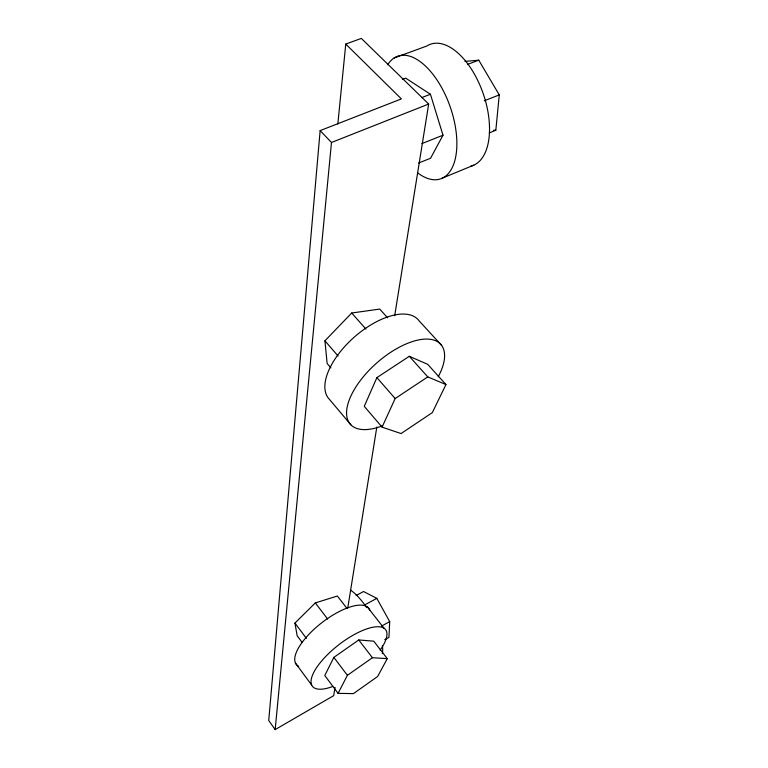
<?xml version="1.0" encoding="UTF-8"?>
<svg xmlns="http://www.w3.org/2000/svg" width="768" height="768" viewBox="0 0 768 768"><rect width="100%" height="100%" fill="white"/><g stroke="black" fill="none" stroke-linecap="round" stroke-linejoin="round"><path stroke-width="1.15" d="M356.179 595.488L363.542 591.523L376.81 598.358L389.702 621.6L388.944 637.363L384.749 639.706M394.675 315.83L428.678 104.035L361.325 38.4L345.763 44.074L401.386 98.909L320.141 130.608L268.733 720.538L275.165 729.6L333.696 695.645L335.021 687.36M275.165 729.6L331.488 142.483L320.141 130.608M489.254 132.912L495.83 130.253L499.267 94.915L478.752 60.182L464.966 61.392M337.834 124.042L345.763 44.074M347.75 608.083L376.819 427.056M376.906 377.616L364.262 406.32L382.07 427.142L401.05 433.565L432.336 412.608L445.949 384.557L427.738 364.358L409.315 356.294L376.906 377.616L395.155 398.544L382.07 427.142M333.859 657.37L324.778 675.514L338.074 693.35L353.414 693.619L377.635 676.493L387.302 658.618L373.757 641.174L358.752 639.965L333.859 657.37L347.405 675.331L338.074 693.35M402.374 79.402L405.715 78.154L430.435 94.262L442.992 135.197L430.598 158.218L418.637 163.046M330.922 367.901L327.13 363.466L324.941 340.8L351.696 313.008L379.728 309.082L387.61 317.818M302.074 642.336L297.149 635.741L294.95 623.088L315.322 602.909L337.363 596.026L346.79 608.179M347.405 675.331L372.422 657.725L387.302 658.618M395.155 398.544L427.776 376.896L445.949 384.557M381.715 626.006L389.702 621.6M364.8 604.867L376.81 598.358M442.08 178.243L473.808 165.158M421.882 143.606L442.992 135.197M331.488 142.483L428.678 104.035M484.272 100.79L499.267 94.915M421.738 97.594L430.435 94.262M467.53 64.416L478.752 60.182M394.118 57.994L426.768 46.032A64.272 33.706 71.1 0 1 482.467 91.584A64.272 33.706 71.1 0 1 470.707 166.224M493.536 130.291L495.83 130.253M441.6 345.389L419.03 320.746A59.635 29.386 -41.5 0 0 354.422 336.989A59.635 29.386 -41.5 0 0 329.51 399.437L350.938 424.886M409.315 356.294L427.776 376.896M351.696 313.008L365.923 329.04M324.941 340.8L338.112 356.064M367.258 606.826L384.067 628.253M358.752 639.965L372.422 657.725M315.322 602.909L327.667 619.075M294.95 623.088L306.394 638.362M295.45 663.072L311.683 685.094M387.725 64.762A64.963 32.726 70.7 0 1 452.678 114.768A64.963 32.726 70.7 0 1 417.715 172.906M382.013 425.971A60.336 28.493 -41.4 0 1 349.699 398.803A60.336 28.493 -41.4 0 1 416.371 340.435A60.336 28.493 -41.4 0 1 438.192 376.79M332.765 686.486A46.272 16.675 -37.8 0 1 315.619 669.149A46.272 16.675 -37.8 0 1 368.947 628.205A46.272 16.675 -37.8 0 1 380.122 650.131M298.656 666.307A45.859 17.29 -37.7 0 1 321.254 623.155A45.859 17.29 -37.7 0 1 369.917 610.454M350.554 590.131A40.454 14.112 61.6 0 1 366.48 607.373M382.406 645.562A40.454 14.112 61.6 0 1 382.358 653.645"/></g></svg>
